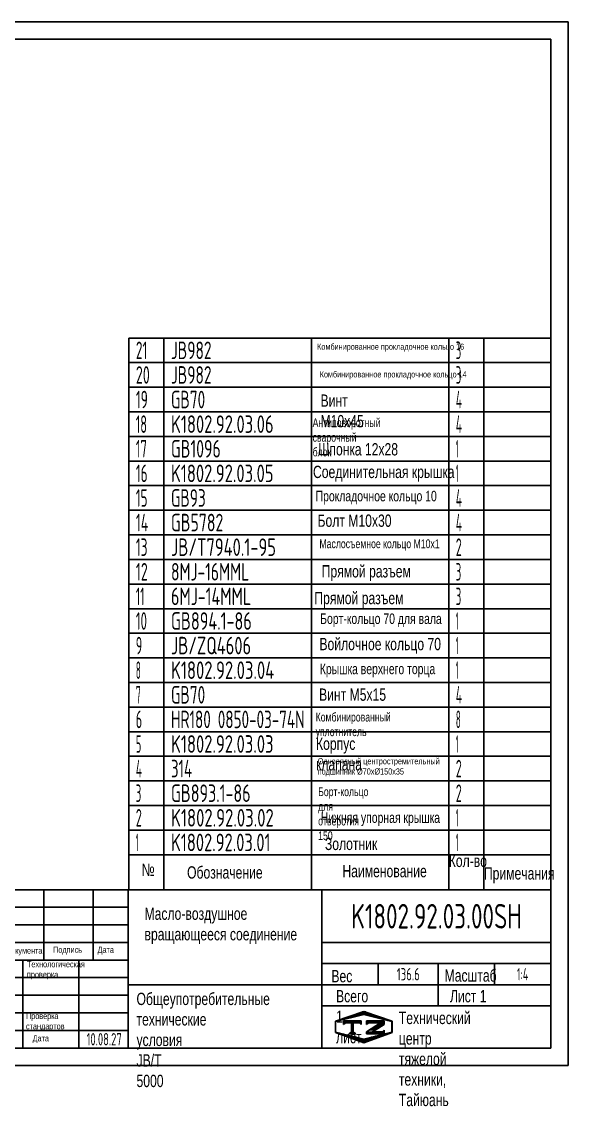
# Model space of a CAD drawing. Header units: millimetres. Extents: x -17 to 1680, y -46 to 1188.
# Drawn here: x 1058 to 1680, y -46 to 1188 of the extents above; entities that cross this region are included whole.
import ezdxf
from ezdxf.enums import TextEntityAlignment as Align

# ---------------------------------------------------------------- set-up
doc = ezdxf.new("R2010")
doc.units = ezdxf.units.MM
doc.header["$LTSCALE"] = 40
for name, color, linetype in [('01', 7, 'Continuous'), ('02', 1, 'Continuous'), ('11', 3, 'Continuous'), ('THICK', 7, 'Continuous')]:
    doc.layers.add(name, color=color, linetype=linetype)
doc.styles.get("Standard").update_dxf_attribs({"font": 'isocp', "width": 0.707, "bigfont": 'intecad.shx'})

# ---------------------------------------------------------------- blocks, each defined once
blk = doc.blocks.new('*U29')
at = {"layer": '01'}
for points in [[(415, 292), (25, 292)], [(25, 292), (25, 5)], [(415, 5), (415, 292)], [(25, 5), (415, 5)]]:
    blk.add_lwpolyline(points, dxfattribs=at)
at = {"layer": '02'}
for points in [[(420, 297), (0, 297)], [(0, 297), (0, 0)], [(420, 0), (420, 297)], [(0, 0), (420, 0)]]:
    blk.add_lwpolyline(points, dxfattribs=at)
blk = doc.blocks.new('*U32')
at = {"layer": '01'}
for p, q in [((0, -28), (0, 0)), ((480, -28), (480, 0))]:
    blk.add_line(p, q, dxfattribs=at)
at = {"layer": '02'}
for p, q in [((0, 0), (40, 0)), ((40, -28), (40, 0)), ((40, 0), (208, 0)), ((208, -28), (208, 0)), ((208, 0), (364, 0)), ((364, -28), (364, 0)), ((364, 0), (404, 0)), ((404, -28), (404, 0)), ((404, 0), (480, 0))]:
    blk.add_line(p, q, dxfattribs=at)
blk = doc.blocks.new('*U33')
at = {"layer": '01'}
for p, q in [((0, -28), (0, 0)), ((480, -28), (480, 0))]:
    blk.add_line(p, q, dxfattribs=at)
at = {"layer": '02'}
for p, q in [((0, 0), (40, 0)), ((40, -28), (40, 0)), ((40, 0), (208, 0)), ((208, -28), (208, 0)), ((208, 0), (364, 0)), ((364, -28), (364, 0)), ((364, 0), (404, 0)), ((404, -28), (404, 0)), ((404, 0), (480, 0))]:
    blk.add_line(p, q, dxfattribs=at)
blk = doc.blocks.new('*U34')
at = {"layer": '01'}
for p, q in [((0, -28), (0, 0)), ((480, -28), (480, 0))]:
    blk.add_line(p, q, dxfattribs=at)
at = {"layer": '02'}
for p, q in [((0, 0), (40, 0)), ((40, -28), (40, 0)), ((40, 0), (208, 0)), ((208, -28), (208, 0)), ((208, 0), (364, 0)), ((364, -28), (364, 0)), ((364, 0), (404, 0)), ((404, -28), (404, 0)), ((404, 0), (480, 0))]:
    blk.add_line(p, q, dxfattribs=at)
blk = doc.blocks.new('*U35')
at = {"layer": '01'}
for p, q in [((0, -28), (0, 0)), ((480, -28), (480, 0))]:
    blk.add_line(p, q, dxfattribs=at)
at = {"layer": '02'}
for p, q in [((0, 0), (40, 0)), ((40, -28), (40, 0)), ((40, 0), (208, 0)), ((208, -28), (208, 0)), ((208, 0), (364, 0)), ((364, -28), (364, 0)), ((364, 0), (404, 0)), ((404, -28), (404, 0)), ((404, 0), (480, 0))]:
    blk.add_line(p, q, dxfattribs=at)
blk = doc.blocks.new('*U36')
at = {"layer": '01'}
for p, q in [((0, -28), (0, 0)), ((480, -28), (480, 0))]:
    blk.add_line(p, q, dxfattribs=at)
at = {"layer": '02'}
for p, q in [((0, 0), (40, 0)), ((40, -28), (40, 0)), ((40, 0), (208, 0)), ((208, -28), (208, 0)), ((208, 0), (364, 0)), ((364, -28), (364, 0)), ((364, 0), (404, 0)), ((404, -28), (404, 0)), ((404, 0), (480, 0))]:
    blk.add_line(p, q, dxfattribs=at)
blk = doc.blocks.new('*U37')
at = {"layer": '01'}
for p, q in [((0, -28), (0, 0)), ((480, -28), (480, 0))]:
    blk.add_line(p, q, dxfattribs=at)
at = {"layer": '02'}
for p, q in [((0, 0), (40, 0)), ((40, -28), (40, 0)), ((40, 0), (208, 0)), ((208, -28), (208, 0)), ((208, 0), (364, 0)), ((364, -28), (364, 0)), ((364, 0), (404, 0)), ((404, -28), (404, 0)), ((404, 0), (480, 0))]:
    blk.add_line(p, q, dxfattribs=at)
blk = doc.blocks.new('*U38')
at = {"layer": '01'}
for p, q in [((0, -28), (0, 0)), ((480, -28), (480, 0))]:
    blk.add_line(p, q, dxfattribs=at)
at = {"layer": '02'}
for p, q in [((0, 0), (40, 0)), ((40, -28), (40, 0)), ((40, 0), (208, 0)), ((208, -28), (208, 0)), ((208, 0), (364, 0)), ((364, -28), (364, 0)), ((364, 0), (404, 0)), ((404, -28), (404, 0)), ((404, 0), (480, 0))]:
    blk.add_line(p, q, dxfattribs=at)
blk = doc.blocks.new('*U39')
at = {"layer": '01'}
for p, q in [((0, -28), (0, 0)), ((480, -28), (480, 0))]:
    blk.add_line(p, q, dxfattribs=at)
at = {"layer": '02'}
for p, q in [((0, 0), (40, 0)), ((40, -28), (40, 0)), ((40, 0), (208, 0)), ((208, -28), (208, 0)), ((208, 0), (364, 0)), ((364, -28), (364, 0)), ((364, 0), (404, 0)), ((404, -28), (404, 0)), ((404, 0), (480, 0))]:
    blk.add_line(p, q, dxfattribs=at)
blk = doc.blocks.new('*U40')
at = {"layer": '01'}
for p, q in [((0, -28), (0, 0)), ((480, -28), (480, 0))]:
    blk.add_line(p, q, dxfattribs=at)
at = {"layer": '02'}
for p, q in [((0, 0), (40, 0)), ((40, -28), (40, 0)), ((40, 0), (208, 0)), ((208, -28), (208, 0)), ((208, 0), (364, 0)), ((364, -28), (364, 0)), ((364, 0), (404, 0)), ((404, -28), (404, 0)), ((404, 0), (480, 0))]:
    blk.add_line(p, q, dxfattribs=at)
blk = doc.blocks.new('*U41')
at = {"layer": '01'}
for p, q in [((0, -28), (0, 0)), ((480, -28), (480, 0))]:
    blk.add_line(p, q, dxfattribs=at)
at = {"layer": '02'}
for p, q in [((0, 0), (40, 0)), ((40, -28), (40, 0)), ((40, 0), (208, 0)), ((208, -28), (208, 0)), ((208, 0), (364, 0)), ((364, -28), (364, 0)), ((364, 0), (404, 0)), ((404, -28), (404, 0)), ((404, 0), (480, 0))]:
    blk.add_line(p, q, dxfattribs=at)
blk = doc.blocks.new('*U42')
at = {"layer": '01'}
for p, q in [((0, -28), (0, 0)), ((480, -28), (480, 0))]:
    blk.add_line(p, q, dxfattribs=at)
at = {"layer": '02'}
for p, q in [((0, 0), (40, 0)), ((40, -28), (40, 0)), ((40, 0), (208, 0)), ((208, -28), (208, 0)), ((208, 0), (364, 0)), ((364, -28), (364, 0)), ((364, 0), (404, 0)), ((404, -28), (404, 0)), ((404, 0), (480, 0))]:
    blk.add_line(p, q, dxfattribs=at)
blk = doc.blocks.new('*U43')
at = {"layer": '01'}
for p, q in [((0, -28), (0, 0)), ((480, -28), (480, 0))]:
    blk.add_line(p, q, dxfattribs=at)
at = {"layer": '02'}
for p, q in [((0, 0), (40, 0)), ((40, -28), (40, 0)), ((40, 0), (208, 0)), ((208, -28), (208, 0)), ((208, 0), (364, 0)), ((364, -28), (364, 0)), ((364, 0), (404, 0)), ((404, -28), (404, 0)), ((404, 0), (480, 0))]:
    blk.add_line(p, q, dxfattribs=at)
blk = doc.blocks.new('*U44')
at = {"layer": '01'}
for p, q in [((0, -28), (0, 0)), ((480, -28), (480, 0))]:
    blk.add_line(p, q, dxfattribs=at)
at = {"layer": '02'}
for p, q in [((0, 0), (40, 0)), ((40, -28), (40, 0)), ((40, 0), (208, 0)), ((208, -28), (208, 0)), ((208, 0), (364, 0)), ((364, -28), (364, 0)), ((364, 0), (404, 0)), ((404, -28), (404, 0)), ((404, 0), (480, 0))]:
    blk.add_line(p, q, dxfattribs=at)
blk = doc.blocks.new('*U45')
at = {"layer": '01'}
for p, q in [((0, -28), (0, 0)), ((480, -28), (480, 0))]:
    blk.add_line(p, q, dxfattribs=at)
at = {"layer": '02'}
for p, q in [((0, 0), (40, 0)), ((40, -28), (40, 0)), ((40, 0), (208, 0)), ((208, -28), (208, 0)), ((208, 0), (364, 0)), ((364, -28), (364, 0)), ((364, 0), (404, 0)), ((404, -28), (404, 0)), ((404, 0), (480, 0))]:
    blk.add_line(p, q, dxfattribs=at)
blk = doc.blocks.new('*U46')
at = {"layer": '01'}
for p, q in [((0, -28), (0, 0)), ((480, -28), (480, 0))]:
    blk.add_line(p, q, dxfattribs=at)
at = {"layer": '02'}
for p, q in [((0, 0), (40, 0)), ((40, -28), (40, 0)), ((40, 0), (208, 0)), ((208, -28), (208, 0)), ((208, 0), (364, 0)), ((364, -28), (364, 0)), ((364, 0), (404, 0)), ((404, -28), (404, 0)), ((404, 0), (480, 0))]:
    blk.add_line(p, q, dxfattribs=at)
blk = doc.blocks.new('*U47')
at = {"layer": '01'}
for p, q in [((0, -28), (0, 0)), ((480, -28), (480, 0))]:
    blk.add_line(p, q, dxfattribs=at)
at = {"layer": '02'}
for p, q in [((0, 0), (40, 0)), ((40, -28), (40, 0)), ((40, 0), (208, 0)), ((208, -28), (208, 0)), ((208, 0), (364, 0)), ((364, -28), (364, 0)), ((364, 0), (404, 0)), ((404, -28), (404, 0)), ((404, 0), (480, 0))]:
    blk.add_line(p, q, dxfattribs=at)
blk = doc.blocks.new('*U48')
at = {"layer": '01'}
for p, q in [((0, -28), (0, 0)), ((480, -28), (480, 0))]:
    blk.add_line(p, q, dxfattribs=at)
at = {"layer": '02'}
for p, q in [((0, 0), (40, 0)), ((40, -28), (40, 0)), ((40, 0), (208, 0)), ((208, -28), (208, 0)), ((208, 0), (364, 0)), ((364, -28), (364, 0)), ((364, 0), (404, 0)), ((404, -28), (404, 0)), ((404, 0), (480, 0))]:
    blk.add_line(p, q, dxfattribs=at)
blk = doc.blocks.new('*U49')
at = {"layer": '01'}
for p, q in [((0, -28), (0, 0)), ((480, -28), (480, 0))]:
    blk.add_line(p, q, dxfattribs=at)
at = {"layer": '02'}
for p, q in [((0, 0), (40, 0)), ((40, -28), (40, 0)), ((40, 0), (208, 0)), ((208, -28), (208, 0)), ((208, 0), (364, 0)), ((364, -28), (364, 0)), ((364, 0), (404, 0)), ((404, -28), (404, 0)), ((404, 0), (480, 0))]:
    blk.add_line(p, q, dxfattribs=at)
blk = doc.blocks.new('*U50')
at = {"layer": '01'}
for p, q in [((0, -28), (0, 0)), ((480, -28), (480, 0))]:
    blk.add_line(p, q, dxfattribs=at)
at = {"layer": '02'}
for p, q in [((0, 0), (40, 0)), ((40, -28), (40, 0)), ((40, 0), (208, 0)), ((208, -28), (208, 0)), ((208, 0), (364, 0)), ((364, -28), (364, 0)), ((364, 0), (404, 0)), ((404, -28), (404, 0)), ((404, 0), (480, 0))]:
    blk.add_line(p, q, dxfattribs=at)
blk = doc.blocks.new('*U51')
at = {"layer": '01'}
for p, q in [((0, -28), (0, 0)), ((480, -28), (480, 0))]:
    blk.add_line(p, q, dxfattribs=at)
at = {"layer": '02'}
for p, q in [((0, 0), (40, 0)), ((40, -28), (40, 0)), ((40, 0), (208, 0)), ((208, -28), (208, 0)), ((208, 0), (364, 0)), ((364, -28), (364, 0)), ((364, 0), (404, 0)), ((404, -28), (404, 0)), ((404, 0), (480, 0))]:
    blk.add_line(p, q, dxfattribs=at)
blk = doc.blocks.new('*U52')
at = {"layer": '01'}
for p, q in [((0, -28), (0, 0)), ((0, 0), (40, 0)), ((40, 0), (208, 0)), ((208, 0), (364, 0)), ((364, 0), (404, 0)), ((404, 0), (480, 0)), ((480, -28), (480, 0))]:
    blk.add_line(p, q, dxfattribs=at)
at = {"layer": '02'}
for p, q in [((40, -28), (40, 0)), ((208, -28), (208, 0)), ((364, -28), (364, 0)), ((404, -28), (404, 0))]:
    blk.add_line(p, q, dxfattribs=at)
blk = doc.blocks.new('*X56')
at = {"color": 0}
for p, q in [((127.06, 7.8), (132.06, 7.8)), ((127.06, 7.5), (132.06, 7.5)), ((127.06, 7.2), (127.32, 7.2)), ((129.23, 6.3), (131.04, 6.3)), ((129.7, 6.6), (131.51, 6.6)), ((130.16, 6.9), (131.98, 6.9)), ((130.62, 7.2), (132.06, 7.2)), ((127.84, 5.4), (129.64, 5.4)), ((128.3, 5.7), (130.1, 5.7)), ((128.77, 6), (130.57, 6))]:
    blk.add_line(p, q, dxfattribs=at)
blk = doc.blocks.new('*X57')
at = {"color": 0}
for p, q in [((127.06, 4.8), (132.06, 4.8)), ((127.06, 4.5), (132.06, 4.5)), ((131.84, 5.1), (132.06, 5.1))]:
    blk.add_line(p, q, dxfattribs=at)
blk = doc.blocks.new('*X55')
at = {"color": 0}
for p, q in [((122.34, 4.5), (123.72, 4.5)), ((122.82, 4.8), (123.24, 4.8))]:
    blk.add_line(p, q, dxfattribs=at)
blk = doc.blocks.new('*X54')
at = {"color": 0}
for p, q in [((120.53, 7.8), (125.53, 7.8)), ((120.53, 7.5), (125.53, 7.5)), ((120.53, 7.2), (120.79, 7.2)), ((125.27, 7.2), (125.53, 7.2))]:
    blk.add_line(p, q, dxfattribs=at)
blk = doc.blocks.new('*X53')
at = {"color": 0}
for p, q in [((122.38, 9.3), (124.32, 9.3)), ((123.24, 9.6), (125.52, 9.6)), ((124.1, 9.9), (128.52, 9.9)), ((124.97, 10.2), (127.67, 10.2)), ((125.83, 10.5), (126.82, 10.5)), ((127.02, 9.6), (129.37, 9.6)), ((128.22, 9.3), (130.22, 9.3)), ((118.22, 7.8), (118.32, 7.8)), ((118.22, 7.5), (118.27, 7.5)), ((118.22, 7.2), (118.27, 7.2)), ((118.22, 6.9), (118.27, 6.9)), ((118.22, 6.6), (118.27, 6.6)), ((118.22, 6.3), (118.27, 6.3)), ((118.94, 8.1), (119.52, 8.1)), ((119.8, 8.4), (120.72, 8.4)), ((120.66, 8.7), (121.92, 8.7)), ((121.52, 9), (123.12, 9)), ((129.42, 9), (131.07, 9)), ((130.62, 8.7), (131.92, 8.7)), ((131.82, 8.4), (132.77, 8.4)), ((133.02, 8.1), (133.62, 8.1)), ((134.22, 7.8), (134.32, 7.8)), ((134.27, 7.5), (134.32, 7.5)), ((134.27, 7.2), (134.32, 7.2)), ((134.27, 6.9), (134.32, 6.9)), ((134.27, 6.6), (134.32, 6.6)), ((134.27, 6.3), (134.32, 6.3)), ((118.22, 6), (118.27, 6)), ((118.22, 5.7), (118.27, 5.7)), ((118.22, 5.4), (118.27, 5.4)), ((118.22, 5.1), (118.27, 5.1)), ((118.22, 4.8), (118.27, 4.8)), ((118.79, 4.5), (119.42, 4.5)), ((119.61, 4.2), (120.62, 4.2)), ((120.43, 3.9), (121.82, 3.9)), ((121.26, 3.6), (123.02, 3.6)), ((122.08, 3.3), (124.22, 3.3)), ((128.32, 3.3), (130.51, 3.3)), ((129.52, 3.6), (131.32, 3.6)), ((130.72, 3.9), (132.14, 3.9)), ((131.92, 4.2), (132.95, 4.2)), ((133.12, 4.5), (133.76, 4.5)), ((134.27, 6), (134.32, 6)), ((134.27, 5.7), (134.32, 5.7)), ((134.27, 5.4), (134.32, 5.4)), ((134.27, 5.1), (134.32, 5.1)), ((134.27, 4.8), (134.32, 4.8)), ((122.91, 3), (125.42, 3)), ((123.73, 2.7), (128.89, 2.7)), ((124.55, 2.4), (128.07, 2.4)), ((125.38, 2.1), (127.26, 2.1)), ((126.2, 1.8), (126.45, 1.8)), ((127.12, 3), (129.7, 3))]:
    blk.add_line(p, q, dxfattribs=at)

msp = doc.modelspace()

# ---------------------------------------------------------------- linework, layer by layer
at = {"layer": '01'}
msp.add_point((1660, 200), dxfattribs=at)
at = {"layer": '11', "color": 0}
msp.add_line((1180, 240), (1180, 200.2139), dxfattribs=at)
at = {"layer": '11', "color": 1}
for p, q in [((1180, 240), (1660, 240)), ((1220, 240), (1220, 200.2139)), ((1388, 240), (1388, 200.2139)), ((1544, 240), (1544, 200.2139)), ((1584, 240), (1584, 200.2139))]:
    msp.add_line(p, q, dxfattribs=at)
at = {"layer": 'THICK'}
for p, q in [((939.1445, 200.2139), (1660, 200.2139)), ((1083.3156, 120.1188), (1083.3156, 200.2139)), ((1139.3821, 120.1188), (1139.3821, 200.2139)), ((1179.4297, 20), (1179.4297, 200.2139)), ((1399.6911, 20), (1399.6911, 200.2139)), ((1660, 20), (1660, 200.2139)), ((939.1445, 140.1426), (1179.4297, 140.1426)), ((1399.6911, 140.1426), (1660, 140.1426)), ((939.1445, 120.1188), (1179.4297, 120.1188)), ((1059.2871, 20), (1059.2871, 120.1188)), ((1123.3631, 20), (1123.3631, 120.1188)), ((1399.6911, 116.1141), (1660, 116.1141)), ((1463.7671, 92.0855), (1463.7671, 116.1141)), ((1531.8479, 68.057), (1531.8479, 116.1141)), ((1595.924, 92.0855), (1595.924, 116.1141)), ((1179.4297, 91.7384), (1399.6911, 91.7384)), ((1399.6911, 92.0855), (1660, 92.0855)), ((1399.6911, 68.057), (1660, 68.057)), ((939.1445, 20), (1660, 20))]:
    msp.add_line(p, q, dxfattribs=at)
at = {"layer": 'THICK', "color": 3}
for p, q in [((939.1445, 180.1901), (1179.4297, 180.1901)), ((939.1445, 160.1663), (1179.4297, 160.1663)), ((939.1445, 100.0951), (1179.4297, 100.0951)), ((939.1445, 80.0713), (1179.4297, 80.0713)), ((1415.1177, 50.4605), (1447.5764, 61.7658)), ((1447.5764, 61.7658), (1479.6135, 50.4605)), ((939.1445, 60.0475), (1179.4297, 60.0475)), ((1415.1177, 37.8705), (1415.1177, 50.4605)), ((1415.3285, 50.2059), (1447.3665, 58.2154)), ((1415.3285, 38.1916), (1415.3285, 50.2059)), ((1424.3751, 46.8291), (1424.3751, 50.8339)), ((1424.3751, 50.8339), (1444.3989, 50.8339)), ((1444.3989, 50.8339), (1444.3989, 46.8291)), ((1447.3665, 58.2154), (1479.4045, 50.2059)), ((1450.5305, 50.8339), (1450.5305, 46.8291)), ((1450.5305, 50.8339), (1470.5542, 50.8339)), ((1470.5542, 50.8339), (1470.5542, 46.8291)), ((1479.4045, 50.2059), (1479.4045, 38.1916)), ((1479.6135, 50.4605), (1479.6135, 37.8705)), ((939.1445, 40.0238), (1179.4297, 40.0238)), ((1447.5764, 26.0512), (1415.1177, 37.8705)), ((1447.3665, 30.1821), (1415.3285, 38.1916)), ((1426.3775, 48.8315), (1424.3751, 46.8291)), ((1442.3965, 48.8315), (1426.3775, 48.8315)), ((1434.3867, 38.7818), (1430.5072, 36.3409)), ((1433.5107, 48.8506), (1433.5107, 37.8664)), ((1434.3867, 48.8506), (1434.3867, 37.8664)), ((1434.3867, 38.7818), (1438.2662, 36.3409)), ((1435.3879, 48.8506), (1435.3879, 37.8664)), ((1444.3989, 46.8291), (1442.3965, 48.8315)), ((1479.4045, 38.1916), (1447.3665, 30.1821)), ((1479.6135, 37.8705), (1447.5764, 26.0512)), ((1450.5305, 46.8291), (1452.5328, 48.8315)), ((1466.2987, 48.8315), (1450.5305, 38.6292)), ((1450.5305, 38.6292), (1450.5305, 36.3409)), ((1452.5328, 48.8315), (1466.2987, 48.8315)), ((1460.2952, 40.302), (1457.2347, 38.3432)), ((1468.5513, 38.3432), (1457.2347, 38.3432)), ((1470.5537, 46.8674), (1460.2952, 40.302)), ((1470.5537, 40.3456), (1468.5513, 38.3432)), ((1470.5537, 36.3409), (1470.5537, 40.3456)), ((1430.5072, 36.3409), (1434.3867, 36.3409)), ((1438.2662, 36.3409), (1434.3867, 36.3409)), ((1450.5305, 36.3409), (1470.5537, 36.3409))]:
    msp.add_line(p, q, dxfattribs=at)

# ---------------------------------------------------------------- block references
at = {"layer": '11', "xscale": 4, "yscale": 4, "zscale": 4}
msp.add_blockref('*U29', (0, 0), dxfattribs=at)
at = {"layer": '11'}
for name, p in [('*U52', (1180, 828)), ('*U51', (1180, 800)), ('*U50', (1180, 772)), ('*U49', (1180, 744)), ('*U48', (1180, 716)), ('*U47', (1180, 688)), ('*U46', (1180, 660)), ('*U45', (1180, 632)), ('*U44', (1180, 604)), ('*U43', (1180, 576)), ('*U42', (1180, 548)), ('*U41', (1180, 520)), ('*U40', (1180, 492)), ('*U39', (1180, 464)), ('*U38', (1180, 436)), ('*U37', (1180, 408)), ('*U36', (1180, 380)), ('*U35', (1180, 352)), ('*U34', (1180, 324)), ('*U33', (1180, 296)), ('*U32', (1180, 268))]:
    msp.add_blockref(name, p, dxfattribs=at)
at = {"layer": 'THICK', "color": 3, "xscale": 4.0047527520004, "yscale": 4.004752752000087, "zscale": 4.004752752000001}
for name in ['*X53', '*X54', '*X56', '*X55', '*X57']:
    msp.add_blockref(name, (941.6773, 19.0215), dxfattribs=at)

# ---------------------------------------------------------------- texts
at = {"layer": '11'}
for s, height, width, p, p2 in [('21', 20, 0.623098, (1188, 804), (1201.0851, 804)), ('JB982', 20, 0.675933, (1228, 804), (1274.1466, 804)), ('3', 20, 0.527686, (1552, 804), (1558.2417, 804)), ('20', 20, 0.636567, (1188, 776), (1203.9242, 776)), ('JB982', 20, 0.675933, (1228, 776), (1274.1466, 776)), ('3', 20, 0.527686, (1552, 776), (1558.2417, 776)), ('19', 20, 0.612447, (1188, 748), (1201.7383, 748)), ('GB70', 20, 0.68264, (1228, 748), (1266.9213, 748)), ('4', 20, 0.543846, (1552, 748), (1559.07, 748)), ('18', 20, 0.606, (1188, 720), (1200.726, 720)), ('K1802.92.03.06', 20, 0.694387, (1228, 720), (1344.7695, 720)), ('4', 20, 0.543846, (1552, 720), (1559.07, 720)), ('17', 20, 0.606, (1188, 692), (1200.726, 692)), ('GB1096', 20, 0.690075, (1228, 692), (1284.629, 692)), ('1', 20, 0.404, (1552, 692), (1554.828, 692)), ('16', 20, 0.610556, (1188, 664), (1201.4274, 664)), ('K1802.92.03.05', 20, 0.694375, (1228, 664), (1344.6538, 664)), ('1', 20, 0.404, (1552, 664), (1554.828, 664)), ('15', 20, 0.609833, (1188, 636), (1201.3117, 636)), ('GB93', 20, 0.683012, (1228, 636), (1267.5452, 636)), ('4', 20, 0.543846, (1552, 636), (1559.07, 636)), ('14', 20, 0.614783, (1188, 608), (1202.14, 608)), ('GB5782', 20, 0.690888, (1228, 608), (1287.5554, 608)), ('4', 20, 0.543846, (1552, 608), (1559.07, 608)), ('13', 20, 0.609833, (1188, 580), (1201.3117, 580)), ('JB/T7940.1-95', 20, 0.694666, (1228, 580), (1347.4605, 580)), ('2', 20, 0.562593, (1552, 580), (1558.8643, 580)), ('12', 20, 0.611465, (1188, 552), (1201.5752, 552)), ('8MJ-16MML', 20, 0.690558, (1228, 552), (1317.082, 552)), ('3', 20, 0.527686, (1552, 552), (1558.2417, 552)), ('11', 20, 0.582235, (1188, 524), (1197.898, 524)), ('6MJ-14MML', 20, 0.697268, (1228, 524), (1319.3422, 524)), ('3', 20, 0.527686, (1552, 524), (1558.2417, 524)), ('10', 20, 0.606076, (1188, 496), (1200.7371, 496)), ('GB894.1-86', 20, 0.696483, (1228, 496), (1319.979, 496)), ('1', 20, 0.404, (1552, 496), (1554.828, 496)), ('9', 20, 0.579528, (1188, 468), (1195.2046, 468)), ('JB/ZQ4606', 20, 0.690931, (1228, 468), (1319.1974, 468)), ('1', 20, 0.404, (1552, 468), (1554.828, 468)), ('8', 20, 0.514182, (1188, 440), (1193.656, 440)), ('K1802.92.03.04', 20, 0.694462, (1228, 440), (1345.4821, 440)), ('1', 20, 0.404, (1552, 440), (1554.828, 440)), ('GB70', 20, 0.68264, (1228, 412), (1266.9213, 412)), ('4', 20, 0.543846, (1552, 412), (1559.07, 412)), ('7', 20, 0.514182, (1188, 412), (1193.656, 412)), ('6', 20, 0.600695, (1188, 384), (1195.2036, 384)), ('HR180 0850-03-74N', 20, 0.652361, (1228, 384), (1380, 384)), ('8', 20, 0.514182, (1552, 384), (1557.656, 384)), ('5', 20, 0.527686, (1188, 356), (1194.2417, 356)), ('K1802.92.03.03', 20, 0.694375, (1228, 356), (1344.6538, 356)), ('1', 20, 0.404, (1552, 356), (1554.828, 356)), ('4', 20, 0.543846, (1188, 328), (1195.07, 328)), ('314', 20, 0.649676, (1228, 328), (1252.038, 328)), ('2', 20, 0.562593, (1552, 328), (1558.8643, 328)), ('3', 20, 0.527686, (1188, 300), (1194.2417, 300)), ('GB893.1-86', 20, 0.696321, (1228, 300), (1318.565, 300)), ('2', 20, 0.562593, (1552, 300), (1558.8643, 300)), ('2', 20, 0.562593, (1188, 272), (1194.8643, 272)), ('K1802.92.03.02', 20, 0.694403, (1228, 272), (1344.9173, 272)), ('1', 20, 0.404, (1552, 272), (1554.828, 272)), ('1', 20, 0.404, (1188, 244), (1190.828, 244)), ('K1802.92.03.01', 20, 0.694001, (1228, 244), (1341.2401, 244)), ('1', 20, 0.404, (1552, 244), (1554.828, 244)), ('K1802.92.03.00SH', 28, 0.696351, (1432.9155, 156), (1627.0845, 156)), ('136.6', 14, 0.66912, (1484.8871, 97), (1511.1129, 97)), ('1:4', 14, 0.633862, (1621.5663, 97), (1634.4337, 97)), ('10.08.27', 14, 0.642055, (1132, 23), (1172, 23))]:
    msp.add_text(s, height=height, dxfattribs=dict(at, width=width)).set_placement(p, p2, align=Align.FIT)
at = {"layer": '11', "attachment_point": 1}
for s, insert, char_height in [('{\\fArial|b0|i0|c204|p34;Комбинированное прокладочное кольцо 16}', (1394.2858, 821.6258), 7), ('{\\fArial|b0|i0|c204|p34;Комбинированное прокладочное кольцо 14}', (1397.1952, 790.149), 7), ('{\\fArial|b0|i0|c204|p34;Шпонка 12х28}', (1395.5771, 708.37), 14), ('{\\fArial|b0|i0|c204|p34;Соединительная крышка}', (1389.5693, 682.6447), 14), ('{\\fArial|b0|i0|c204|p34;Прокладочное кольцо 10}', (1392.5813, 654.1661), 12), ('{\\fArial|b0|i0|c204|p34;Болт М10х30}', (1394.727, 627.1546), 14), ('{\\fArial|b0|i0|c204|p34;Маслосъемное кольцо М10х1}', (1396.8726, 598.8567), 10), ('{\\fArial|b0|i0|c204|p34;Прямой разъем}', (1399.4608, 569.5312), 14), ('{\\fArial|b0|i0|c204|p34;Прямой разъем}', (1391.109, 539.0895), 14), ('{\\fArial|b0|i0|c204|p34;Борт-кольцо 70 для вала}', (1397.7469, 514.6001), 12), ('{\\fArial|b0|i0|c204|p34;Войлочное кольцо 70}', (1396.8886, 486.731), 14), ('{\\fArial|b0|i0|c204|p34;Крышка верхнего торца}', (1397.3164, 457.4678), 12), ('{\\fArial|b0|i0|c204|p34;Винт М5х15}', (1396.4582, 429.17), 14), ('{\\fArial|b0|i0|c204|p34;Однорядный центростремительный\\Pподшипник %%C70х%%C150х35}', (1394.9526, 349.9111), 7), ('{\\fArial|b0|i0|c204|p34;Нижняя упорная крышка}', (1398.3289, 288.227), 12), ('{\\fArial|b0|i0|c204|p34;Золотник}', (1403.1522, 259.3125), 14), ('{\\fArial|b0|i0|c204|p34;\\C0;Кол-во}', (1544, 240), 14), ('{\\fArial|b0|i0|c204|p34;\\C0;№}', (1194.621, 229.9144), 14), ('{\\fArial|b0|i0|c204|p34;\\C0;Обозначение}', (1246.3167, 226.8308), 14), ('{\\fArial|b0|i0|c204|p34;\\C0;Наименование}', (1423.0079, 228.3726), 14), ('{\\fArial|b0|i0|c204|p34;\\C0;Примечания}', (1584, 225.7613), 14), ('{\\fArial|b0|i0|c204|p34;Масло-воздушное \\Pвращающееся соединение}', (1197.9118, 179.8748), 14), ('{\\fArial|b0|i0|c204|p34;\\C0;Номер документа}', (1013.6063, 134.4118), 7), ('{\\fArial|b0|i0|c204|p34;\\C0;Подпись}', (1093.923, 135.3601), 7), ('{\\fArial|b0|i0|c204|p34;\\C0;Дата}', (1144.4582, 135.3601), 7), ('{\\fArial|b0|i0|c204|p34;\\C0;Технологическая\\Pпроверка}', (1064.177, 118.88), 7), ('{\\fArial|b0|i0|c204|p34;\\C0;Масштаб}', (1539.3006, 109.5686), 14), ('{\\fArial|b0|i0|c204|p34;\\C0;Лист 1}', (1545.3808, 86.0286), 14), ('{\\fArial|b0|i0|c204|p34;\\C0;Дата}', (1070.6542, 34.5881), 7)]:
    msp.add_mtext(s, dxfattribs=dict(at, insert=insert, char_height=char_height))
for s, insert, char_height, width in [('{\\fArial|b0|i0|c204|p34;Винт М10х45}', (1398.1479, 763.7439), 14, 0.429132), ('{\\fArial|b0|i0|c204|p34;Антиповоротный сварочный блок}', (1389.1401, 736.6678), 10, 0.429132), ('{\\fArial|b0|i0|c204|p34;Комбинированный уплотнитель}', (1392.5895, 401.621), 10, 0.429125), ('{\\fArial|b0|i0|c204|p34;Корпус клапана}', (1393.0186, 373.3232), 14, 0.429132), ('{\\fArial|b0|i0|c204|p34;\\H0.71429x;Борт-кольцо для отверстия 150\\H1.4x; }', (1395.435, 316.6595), 14, 0.482332), ('{\\fArial|b0|i0|c204|p34;\\C0;Вес}', (1410.4776, 108.8093), 14, 0.380013), ('{\\fArial|b0|i0|c204|p34;\\C0;Общеупотребительные\\Pтехнические условия \\fArial|b0|i0|c0|p34;JB/T 5000}', (1188.7944, 82.9298), 14, 0.760019), ('{\\fArial|b0|i0|c204|p34;\\C0;Всего 1 лист}', (1415.7977, 86.0286), 14, 0.380013), ('{\\fArial|b0|i0|c204|p34;\\C0;Технический центр\\Pтяжелой техники, Тайюань}', (1487.2576, 61.2379), 14, 0.760019), ('{\\fArial|b0|i0|c204|p34;\\C0;Проверка\\Pстандартов}', (1063.0525, 59.9839), 7, 0.237552)]:
    msp.add_mtext(s, dxfattribs=dict(at, insert=insert, char_height=char_height, width=width))

doc.saveas('drawing.dxf')
